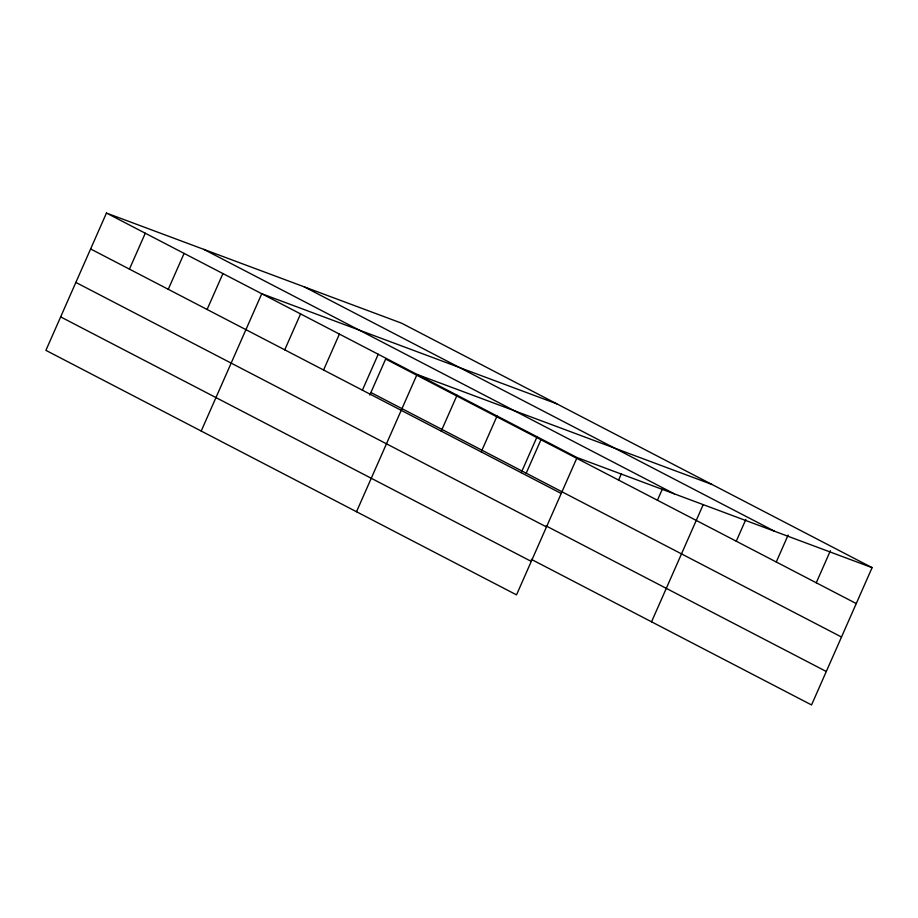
<?xml version="1.0" encoding="UTF-8"?>
<svg xmlns="http://www.w3.org/2000/svg" width="918" height="918" viewBox="0 0 918 918"><rect width="100%" height="100%" fill="white"/><g stroke="black" fill="none" stroke-linecap="round" stroke-linejoin="round"><path stroke-width="1.38" d="M106.454 213.056L45.9 350.355L516.513 594.864L577.066 457.566L106.454 213.056L401.487 323.136L872.1 567.645L811.546 704.944L531.304 559.337M129.438 269.135L145.285 233.229M168.269 289.308L184.105 253.402M207.089 309.481L222.936 273.564M201.203 431.035L261.756 293.737L556.79 403.828M284.741 349.827L300.576 313.91M323.572 370L339.408 334.083M362.392 390.173L378.227 354.256M369.77 395.061L385.652 359.041L856.264 603.562M356.505 511.728L417.059 374.429L712.093 484.509M441.225 431.127L457.061 395.222M481.227 451.908L497.063 416.003M521.229 472.69L537.064 436.784M526.198 473.195L540.954 439.733M618.606 480.08L621.429 473.665M657.426 500.253L662.521 488.709M651.539 621.807L703.039 505.038M736.259 541.207L745.875 519.404M776.261 561.988L788.137 535.056M816.263 582.781L830.4 550.708M577.066 457.566L872.1 567.645M304.133 286.806L774.735 531.327M203.819 249.375L674.42 493.895M370.895 392.502L841.508 637.023M90.618 248.962L561.219 493.482M546.061 525.888L826.303 671.494M75.861 282.423L546.462 526.932M60.657 316.894L531.27 561.403"/></g></svg>
